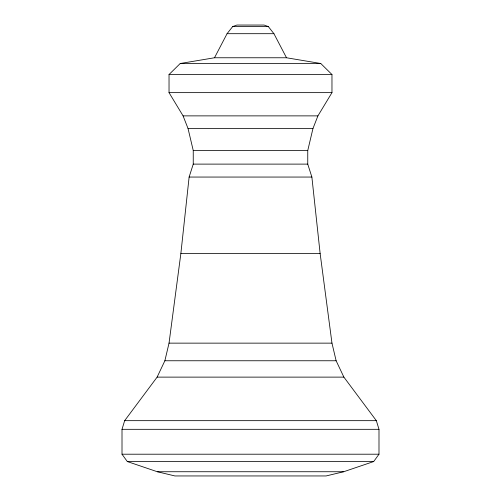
<?xml version="1.0" encoding="UTF-8"?>
<svg xmlns="http://www.w3.org/2000/svg" width="501" height="501" viewBox="0 0 501 501"><rect width="100%" height="100%" fill="white"/><g stroke="black" fill="none" stroke-linecap="round" stroke-linejoin="round"><path stroke-width="0.75" d="M180.861 253.55L189.121 177.053L193.248 164.115L193.248 150.538L188.038 128.519L183.078 115.875L169.031 92.635L169.031 74.53L180.228 63.502L214.491 57.765L286.509 57.765L320.772 63.502L331.969 74.53L331.969 92.635L317.922 115.875L312.962 128.519L307.752 150.538L307.752 164.115L311.879 177.053L320.139 253.55L331.969 343.141L336.127 360.758L343.88 377.121L376.339 420.665L378.994 429.319L378.994 454.207L373.69 461.546L343.692 471.735L326.088 475.95L174.912 475.95L157.308 471.735L127.31 461.546L122.006 454.207L122.006 429.319L124.661 420.665L157.12 377.121L164.873 360.758L169.031 343.141L180.861 253.55L320.139 253.55M214.491 57.765L227.066 33.692L232.664 26.578L236.923 25.05L264.077 25.05L268.336 26.578L273.934 33.692L286.509 57.765M232.664 26.578L268.336 26.578M227.066 33.692L273.934 33.692M180.228 63.502L320.772 63.502M169.031 74.53L331.969 74.53M169.031 92.635L331.969 92.635M183.078 115.875L317.922 115.875M188.038 128.519L312.962 128.519M193.248 150.538L307.752 150.538M193.248 164.115L307.752 164.115M189.121 177.053L311.879 177.053M169.031 343.141L331.969 343.141M164.873 360.758L336.127 360.758M157.12 377.121L343.88 377.121M124.661 420.665L376.339 420.665M122.006 429.319L378.994 429.319M122.006 454.207L378.994 454.207M127.31 461.546L373.69 461.546M157.308 471.735L343.692 471.735"/></g></svg>
